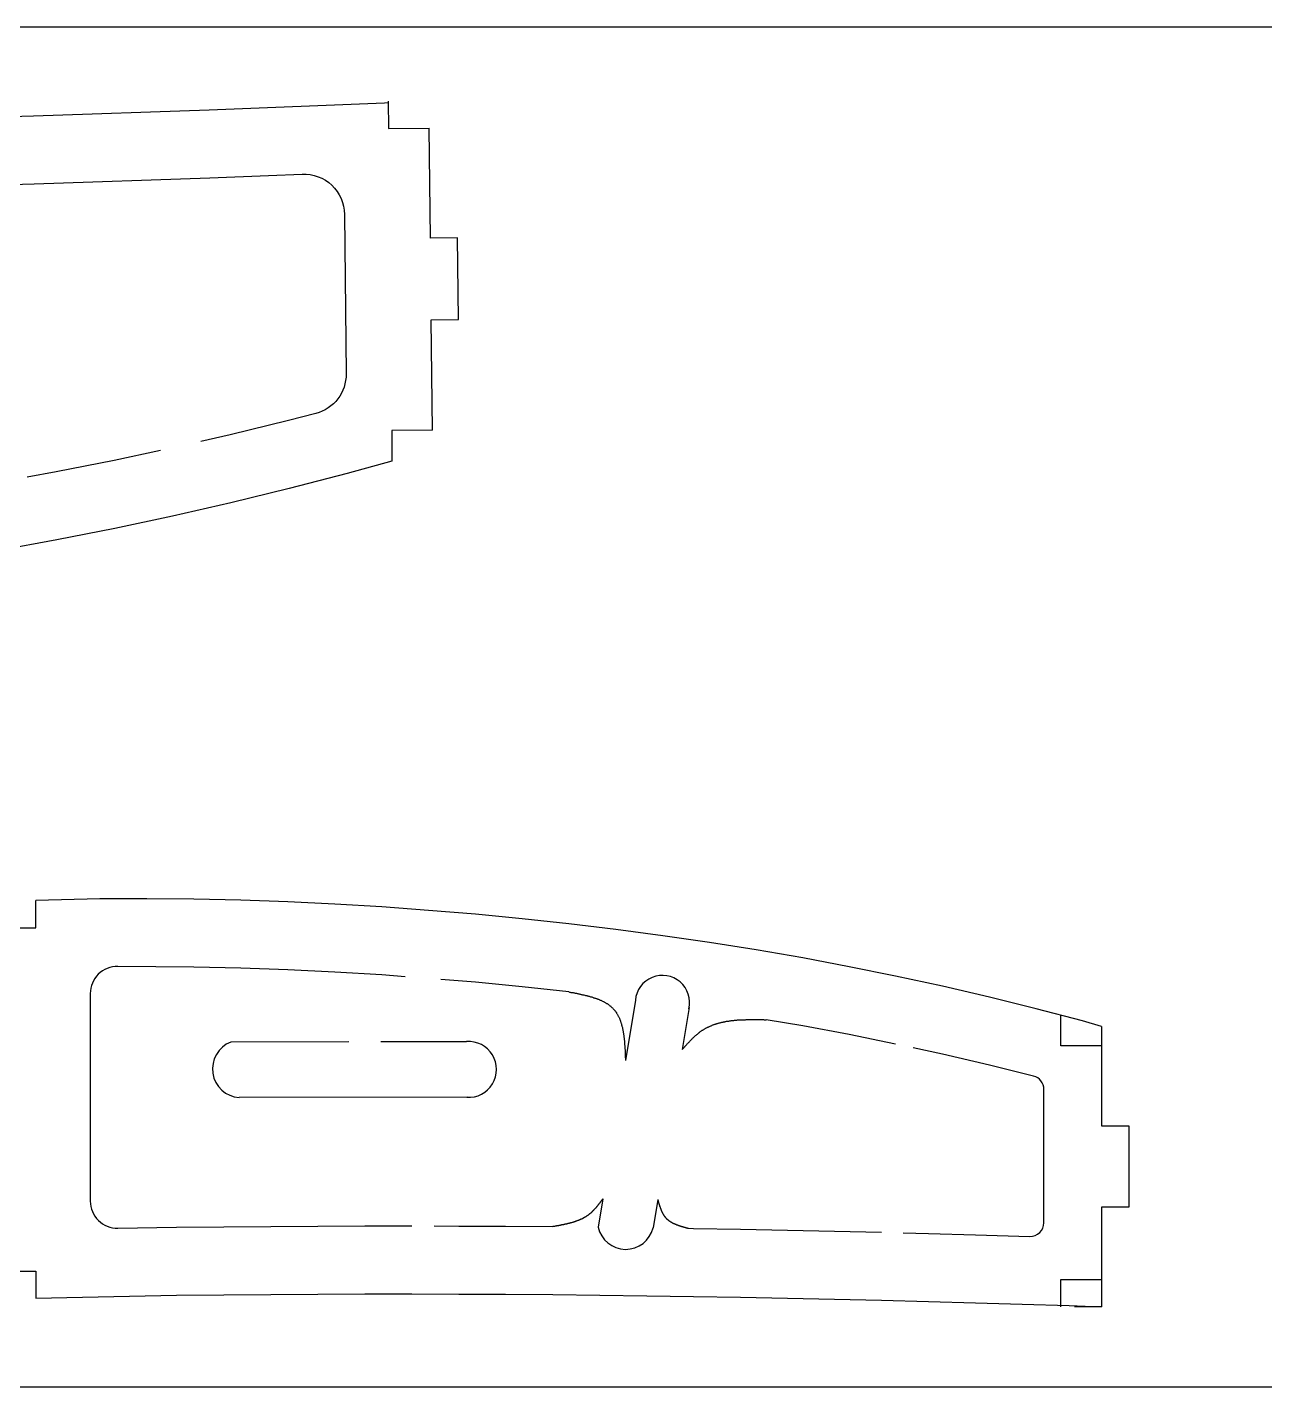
# Model space of a CAD drawing. Header units: millimetres. Extents: x 86 to 1086, y 46 to 146.
# Drawn here: x 505.7 to 596.7, y 46.3 to 146.3 of the extents above; entities that cross this region are included whole.
import ezdxf

# ---------------------------------------------------------------- set-up
doc = ezdxf.new("R2010")
doc.units = ezdxf.units.MM
doc.layers.add('7', color=7, linetype='Continuous')

msp = doc.modelspace()

# ---------------------------------------------------------------- linework, layer by layer
for p, q in [((1085.55, 146.31), (85.58, 146.31)), ((535.37, 130.78), (535.28, 138.89)), ((537.37, 130.81), (535.37, 130.78)), ((537.43, 124.81), (537.37, 130.81)), ((535.43, 124.78), (537.43, 124.81)), ((535.52, 116.68), (535.43, 124.78)), ((506.35, 80.07), (506.35, 82.07)), ((506.35, 54.82), (506.35, 52.82)), ((85.55, 46.31), (1085.55, 46.31))]:
    msp.add_line(p, q)
at = {"color": 2}
for p, q in [((532.26, 140.86), (532.28, 138.86)), ((532.28, 138.86), (535.28, 138.89)), ((535.52, 116.68), (532.52, 116.64)), ((532.52, 116.64), (532.54, 114.39)), ((504.35, 80.07), (506.35, 80.07)), ((550.44, 74.75), (549.71, 70.32)), ((554.39, 74.2), (553.88, 71.11)), ((581.73, 71.38), (581.73, 73.64)), ((584.73, 72.82), (584.73, 65.51)), ((529.36, 71.68), (520.69, 71.66)), ((538.03, 71.69), (531.71, 71.68)), ((584.73, 71.38), (581.73, 71.38)), ((538.13, 67.61), (521.31, 67.58)), ((548.05, 60.14), (547.71, 58.06)), ((552.08, 60.09), (551.74, 58)), ((584.73, 59.51), (584.73, 52.2)), ((504.35, 54.82), (506.35, 54.82)), ((581.73, 52.2), (581.73, 54.2)), ((581.73, 54.2), (584.73, 54.2)), ((584.73, 52.2), (582.73, 52.2))]:
    msp.add_line(p, q, dxfattribs=at)
at = {"color": 7}
for p, q in [((584.73, 65.51), (586.73, 65.51)), ((586.73, 65.51), (586.73, 59.51)), ((586.73, 59.51), (584.73, 59.51))]:
    msp.add_line(p, q, dxfattribs=at)
at = {"color": 2}
for points in [[(545.55, 75.35, 0), (545.6, 75.34, 0), (545.65, 75.33, 0), (545.7, 75.32, 0), (545.75, 75.32, 0), (545.8, 75.31, 0), (545.86, 75.3, 0), (545.91, 75.29, 0), (545.96, 75.28, 0), (546.01, 75.27, 0), (546.06, 75.26, 0), (546.11, 75.25, 0), (546.16, 75.24, 0), (546.21, 75.23, 0), (546.26, 75.21, 0), (546.31, 75.2, 0), (546.36, 75.19, 0), (546.41, 75.18, 0), (546.46, 75.17, 0), (546.51, 75.16, 0), (546.56, 75.15, 0), (546.61, 75.14, 0), (546.66, 75.13, 0), (546.71, 75.12, 0), (546.76, 75.1, 0), (546.81, 75.09, 0), (546.86, 75.08, 0), (546.9, 75.07, 0), (546.95, 75.06, 0), (547, 75.04, 0), (547.05, 75.03, 0), (547.09, 75.02, 0), (547.14, 75, 0), (547.19, 74.99, 0), (547.23, 74.98, 0), (547.28, 74.96, 0), (547.33, 74.95, 0), (547.37, 74.93, 0), (547.42, 74.92, 0), (547.46, 74.9, 0), (547.51, 74.89, 0), (547.55, 74.87, 0), (547.6, 74.86, 0), (547.64, 74.84, 0), (547.68, 74.82, 0), (547.73, 74.81, 0), (547.77, 74.79, 0), (547.81, 74.77, 0), (547.85, 74.75, 0), (547.89, 74.74, 0), (547.94, 74.72, 0), (547.98, 74.7, 0), (548.02, 74.68, 0), (548.06, 74.66, 0), (548.1, 74.64, 0), (548.14, 74.62, 0), (548.17, 74.6, 0), (548.21, 74.58, 0), (548.25, 74.56, 0), (548.29, 74.53, 0), (548.32, 74.51, 0), (548.36, 74.49, 0), (548.39, 74.47, 0), (548.43, 74.44, 0), (548.46, 74.42, 0), (548.5, 74.39, 0), (548.53, 74.37, 0), (548.57, 74.34, 0), (548.6, 74.32, 0), (548.63, 74.29, 0), (548.66, 74.26, 0), (548.69, 74.23, 0), (548.72, 74.21, 0), (548.75, 74.18, 0), (548.78, 74.15, 0), (548.81, 74.12, 0), (548.84, 74.09, 0), (548.86, 74.06, 0), (548.89, 74.03, 0), (548.92, 73.99, 0), (548.94, 73.96, 0), (548.97, 73.93, 0), (548.99, 73.9, 0), (549.01, 73.86, 0), (549.04, 73.83, 0), (549.06, 73.79, 0), (549.08, 73.76, 0), (549.1, 73.72, 0), (549.12, 73.68, 0), (549.14, 73.65, 0), (549.16, 73.61, 0), (549.18, 73.57, 0), (549.2, 73.54, 0), (549.22, 73.5, 0), (549.24, 73.46, 0), (549.26, 73.42, 0), (549.27, 73.38, 0), (549.29, 73.34, 0), (549.31, 73.3, 0), (549.32, 73.26, 0), (549.34, 73.22, 0), (549.35, 73.17, 0), (549.37, 73.13, 0), (549.38, 73.09, 0), (549.39, 73.05, 0), (549.41, 73, 0), (549.42, 72.96, 0), (549.43, 72.92, 0), (549.44, 72.87, 0), (549.45, 72.83, 0), (549.47, 72.78, 0), (549.48, 72.74, 0), (549.49, 72.69, 0), (549.5, 72.65, 0), (549.51, 72.6, 0), (549.52, 72.55, 0), (549.52, 72.51, 0), (549.53, 72.46, 0), (549.54, 72.41, 0), (549.55, 72.36, 0), (549.56, 72.32, 0), (549.57, 72.27, 0), (549.57, 72.22, 0), (549.58, 72.17, 0), (549.59, 72.12, 0), (549.59, 72.07, 0), (549.6, 72.03, 0), (549.61, 71.98, 0), (549.61, 71.93, 0), (549.62, 71.88, 0), (549.62, 71.83, 0), (549.63, 71.78, 0), (549.63, 71.73, 0), (549.64, 71.68, 0), (549.64, 71.63, 0), (549.65, 71.57, 0), (549.65, 71.52, 0), (549.65, 71.47, 0), (549.66, 71.42, 0), (549.66, 71.37, 0), (549.66, 71.32, 0), (549.67, 71.27, 0), (549.67, 71.21, 0), (549.67, 71.16, 0), (549.68, 71.11, 0), (549.68, 71.06, 0), (549.68, 71.01, 0), (549.69, 70.95, 0), (549.69, 70.9, 0), (549.69, 70.85, 0), (549.69, 70.8, 0), (549.7, 70.74, 0), (549.7, 70.69, 0), (549.7, 70.64, 0), (549.7, 70.59, 0), (549.7, 70.53, 0), (549.71, 70.48, 0), (549.71, 70.43, 0), (549.71, 70.38, 0), (549.71, 70.32, 0)], [(553.88, 71.11, 0), (553.91, 71.14, 0), (553.94, 71.17, 0), (553.97, 71.21, 0), (554, 71.24, 0), (554.03, 71.27, 0), (554.06, 71.31, 0), (554.09, 71.34, 0), (554.11, 71.37, 0), (554.14, 71.4, 0), (554.17, 71.44, 0), (554.2, 71.47, 0), (554.23, 71.5, 0), (554.26, 71.53, 0), (554.29, 71.57, 0), (554.32, 71.6, 0), (554.35, 71.63, 0), (554.38, 71.66, 0), (554.41, 71.69, 0), (554.44, 71.73, 0), (554.47, 71.76, 0), (554.5, 71.79, 0), (554.53, 71.82, 0), (554.56, 71.85, 0), (554.59, 71.88, 0), (554.62, 71.91, 0), (554.65, 71.94, 0), (554.68, 71.97, 0), (554.71, 72, 0), (554.74, 72.03, 0), (554.77, 72.06, 0), (554.81, 72.09, 0), (554.84, 72.12, 0), (554.87, 72.14, 0), (554.9, 72.17, 0), (554.93, 72.2, 0), (554.96, 72.23, 0), (555, 72.25, 0), (555.03, 72.28, 0), (555.06, 72.31, 0), (555.09, 72.33, 0), (555.13, 72.36, 0), (555.16, 72.38, 0), (555.19, 72.41, 0), (555.23, 72.43, 0), (555.26, 72.46, 0), (555.29, 72.48, 0), (555.33, 72.51, 0), (555.36, 72.53, 0), (555.4, 72.55, 0), (555.43, 72.57, 0), (555.47, 72.59, 0), (555.5, 72.62, 0), (555.54, 72.64, 0), (555.57, 72.66, 0), (555.61, 72.68, 0), (555.64, 72.7, 0), (555.68, 72.72, 0), (555.72, 72.73, 0), (555.75, 72.75, 0), (555.79, 72.77, 0), (555.83, 72.79, 0), (555.86, 72.81, 0), (555.9, 72.82, 0), (555.94, 72.84, 0), (555.98, 72.86, 0), (556.01, 72.87, 0), (556.05, 72.89, 0), (556.09, 72.9, 0), (556.13, 72.92, 0), (556.17, 72.93, 0), (556.2, 72.95, 0), (556.24, 72.96, 0), (556.28, 72.97, 0), (556.32, 72.99, 0), (556.36, 73, 0), (556.4, 73.01, 0), (556.44, 73.02, 0), (556.48, 73.04, 0), (556.52, 73.05, 0), (556.56, 73.06, 0), (556.6, 73.07, 0), (556.64, 73.08, 0), (556.68, 73.09, 0), (556.72, 73.1, 0), (556.76, 73.11, 0), (556.8, 73.12, 0), (556.85, 73.13, 0), (556.89, 73.14, 0), (556.93, 73.15, 0), (556.97, 73.16, 0), (557.01, 73.16, 0), (557.05, 73.17, 0), (557.1, 73.18, 0), (557.14, 73.19, 0), (557.18, 73.19, 0), (557.22, 73.2, 0), (557.26, 73.21, 0), (557.31, 73.21, 0), (557.35, 73.22, 0), (557.39, 73.23, 0), (557.44, 73.23, 0), (557.48, 73.24, 0), (557.52, 73.24, 0), (557.56, 73.25, 0), (557.61, 73.25, 0), (557.65, 73.26, 0), (557.69, 73.26, 0), (557.74, 73.27, 0), (557.78, 73.27, 0), (557.83, 73.27, 0), (557.87, 73.28, 0), (557.91, 73.28, 0), (557.96, 73.29, 0), (558, 73.29, 0), (558.05, 73.29, 0), (558.09, 73.29, 0), (558.14, 73.3, 0), (558.18, 73.3, 0), (558.22, 73.3, 0), (558.27, 73.3, 0), (558.31, 73.31, 0), (558.36, 73.31, 0), (558.4, 73.31, 0), (558.45, 73.31, 0), (558.49, 73.31, 0), (558.54, 73.31, 0), (558.58, 73.32, 0), (558.63, 73.32, 0), (558.68, 73.32, 0), (558.72, 73.32, 0), (558.77, 73.32, 0), (558.81, 73.32, 0), (558.86, 73.32, 0), (558.9, 73.32, 0), (558.95, 73.32, 0), (558.99, 73.32, 0), (559.04, 73.32, 0), (559.09, 73.32, 0), (559.13, 73.32, 0), (559.18, 73.32, 0), (559.22, 73.32, 0), (559.27, 73.32, 0), (559.31, 73.32, 0), (559.36, 73.32, 0), (559.41, 73.32, 0), (559.45, 73.32, 0), (559.5, 73.32, 0), (559.54, 73.32, 0), (559.59, 73.32, 0), (559.64, 73.32, 0), (559.68, 73.32, 0), (559.73, 73.32, 0), (559.78, 73.32, 0), (559.82, 73.32, 0), (559.87, 73.32, 0), (559.91, 73.31, 0), (559.96, 73.31, 0), (560.01, 73.31, 0), (560.05, 73.31, 0)], [(548.05, 60.14, 0), (548.03, 60.11, 0), (548.02, 60.09, 0), (548, 60.07, 0), (547.98, 60.05, 0), (547.97, 60.02, 0), (547.95, 60, 0), (547.93, 59.98, 0), (547.92, 59.96, 0), (547.9, 59.93, 0), (547.88, 59.91, 0), (547.86, 59.89, 0), (547.85, 59.87, 0), (547.83, 59.84, 0), (547.81, 59.82, 0), (547.8, 59.8, 0), (547.78, 59.78, 0), (547.76, 59.76, 0), (547.74, 59.73, 0), (547.73, 59.71, 0), (547.71, 59.69, 0), (547.69, 59.67, 0), (547.68, 59.65, 0), (547.66, 59.63, 0), (547.64, 59.6, 0), (547.62, 59.58, 0), (547.61, 59.56, 0), (547.59, 59.54, 0), (547.57, 59.52, 0), (547.55, 59.5, 0), (547.53, 59.48, 0), (547.52, 59.46, 0), (547.5, 59.44, 0), (547.48, 59.42, 0), (547.46, 59.4, 0), (547.44, 59.38, 0), (547.42, 59.35, 0), (547.41, 59.34, 0), (547.39, 59.32, 0), (547.37, 59.3, 0), (547.35, 59.28, 0), (547.33, 59.26, 0), (547.31, 59.24, 0), (547.29, 59.22, 0), (547.27, 59.2, 0), (547.25, 59.18, 0), (547.23, 59.16, 0), (547.22, 59.14, 0), (547.2, 59.13, 0), (547.18, 59.11, 0), (547.16, 59.09, 0), (547.14, 59.07, 0), (547.11, 59.06, 0), (547.09, 59.04, 0), (547.07, 59.02, 0), (547.05, 59.01, 0), (547.03, 58.99, 0), (547.01, 58.97, 0), (546.99, 58.96, 0), (546.97, 58.94, 0), (546.95, 58.92, 0), (546.93, 58.91, 0), (546.9, 58.89, 0), (546.88, 58.88, 0), (546.86, 58.86, 0), (546.84, 58.85, 0), (546.82, 58.84, 0), (546.79, 58.82, 0), (546.77, 58.81, 0), (546.75, 58.79, 0), (546.73, 58.78, 0), (546.7, 58.77, 0), (546.68, 58.75, 0), (546.66, 58.74, 0), (546.63, 58.73, 0), (546.61, 58.72, 0), (546.59, 58.7, 0), (546.56, 58.69, 0), (546.54, 58.68, 0), (546.52, 58.67, 0), (546.49, 58.65, 0), (546.47, 58.64, 0), (546.44, 58.63, 0), (546.42, 58.62, 0), (546.39, 58.61, 0), (546.37, 58.6, 0), (546.35, 58.59, 0), (546.32, 58.58, 0), (546.3, 58.57, 0), (546.27, 58.56, 0), (546.25, 58.55, 0), (546.22, 58.54, 0), (546.2, 58.53, 0), (546.17, 58.52, 0), (546.14, 58.51, 0), (546.12, 58.5, 0), (546.09, 58.49, 0), (546.07, 58.48, 0), (546.04, 58.47, 0), (546.02, 58.46, 0), (545.99, 58.45, 0), (545.96, 58.44, 0), (545.94, 58.44, 0), (545.91, 58.43, 0), (545.89, 58.42, 0), (545.86, 58.41, 0), (545.83, 58.4, 0), (545.81, 58.4, 0), (545.78, 58.39, 0), (545.75, 58.38, 0), (545.73, 58.37, 0), (545.7, 58.36, 0), (545.67, 58.36, 0), (545.65, 58.35, 0), (545.62, 58.34, 0), (545.59, 58.34, 0), (545.56, 58.33, 0), (545.54, 58.32, 0), (545.51, 58.32, 0), (545.48, 58.31, 0), (545.46, 58.3, 0), (545.43, 58.3, 0), (545.4, 58.29, 0), (545.37, 58.28, 0), (545.35, 58.28, 0), (545.32, 58.27, 0), (545.29, 58.26, 0), (545.26, 58.26, 0), (545.23, 58.25, 0), (545.21, 58.25, 0), (545.18, 58.24, 0), (545.15, 58.23, 0), (545.12, 58.23, 0), (545.09, 58.22, 0), (545.07, 58.22, 0), (545.04, 58.21, 0), (545.01, 58.21, 0), (544.98, 58.2, 0), (544.95, 58.19, 0), (544.93, 58.19, 0), (544.9, 58.18, 0), (544.87, 58.18, 0), (544.84, 58.17, 0), (544.81, 58.17, 0), (544.79, 58.16, 0), (544.76, 58.16, 0), (544.73, 58.15, 0), (544.7, 58.15, 0), (544.67, 58.14, 0), (544.64, 58.14, 0), (544.61, 58.13, 0), (544.59, 58.13, 0), (544.56, 58.12, 0), (544.53, 58.12, 0), (544.5, 58.11, 0), (544.47, 58.11, 0), (544.44, 58.1, 0), (544.42, 58.1, 0), (544.39, 58.09, 0), (544.36, 58.09, 0)], [(552.08, 60.09, 0), (552.09, 60.07, 0), (552.09, 60.05, 0), (552.1, 60.03, 0), (552.11, 60.01, 0), (552.11, 59.98, 0), (552.12, 59.96, 0), (552.12, 59.94, 0), (552.13, 59.92, 0), (552.14, 59.9, 0), (552.14, 59.88, 0), (552.15, 59.86, 0), (552.15, 59.83, 0), (552.16, 59.81, 0), (552.17, 59.79, 0), (552.17, 59.77, 0), (552.18, 59.75, 0), (552.19, 59.73, 0), (552.19, 59.71, 0), (552.2, 59.69, 0), (552.21, 59.67, 0), (552.21, 59.65, 0), (552.22, 59.62, 0), (552.22, 59.6, 0), (552.23, 59.58, 0), (552.24, 59.56, 0), (552.25, 59.54, 0), (552.25, 59.52, 0), (552.26, 59.5, 0), (552.27, 59.48, 0), (552.27, 59.46, 0), (552.28, 59.44, 0), (552.29, 59.42, 0), (552.3, 59.4, 0), (552.3, 59.38, 0), (552.31, 59.36, 0), (552.32, 59.34, 0), (552.33, 59.32, 0), (552.33, 59.3, 0), (552.34, 59.28, 0), (552.35, 59.26, 0), (552.36, 59.24, 0), (552.37, 59.23, 0), (552.38, 59.21, 0), (552.38, 59.19, 0), (552.39, 59.17, 0), (552.4, 59.15, 0), (552.41, 59.13, 0), (552.42, 59.11, 0), (552.43, 59.1, 0), (552.44, 59.08, 0), (552.45, 59.06, 0), (552.46, 59.04, 0), (552.47, 59.02, 0), (552.48, 59.01, 0), (552.49, 58.99, 0), (552.5, 58.97, 0), (552.51, 58.96, 0), (552.52, 58.94, 0), (552.53, 58.92, 0), (552.54, 58.91, 0), (552.55, 58.89, 0), (552.56, 58.87, 0), (552.58, 58.86, 0), (552.59, 58.84, 0), (552.6, 58.83, 0), (552.61, 58.81, 0), (552.62, 58.8, 0), (552.64, 58.78, 0), (552.65, 58.77, 0), (552.66, 58.75, 0), (552.68, 58.74, 0), (552.69, 58.72, 0), (552.7, 58.71, 0), (552.72, 58.69, 0), (552.73, 58.68, 0), (552.74, 58.67, 0), (552.76, 58.65, 0), (552.77, 58.64, 0), (552.79, 58.63, 0), (552.8, 58.61, 0), (552.82, 58.6, 0), (552.83, 58.59, 0), (552.85, 58.58, 0), (552.86, 58.56, 0), (552.88, 58.55, 0), (552.89, 58.54, 0), (552.91, 58.53, 0), (552.93, 58.52, 0), (552.94, 58.51, 0), (552.96, 58.49, 0), (552.98, 58.48, 0), (552.99, 58.47, 0), (553.01, 58.46, 0), (553.03, 58.45, 0), (553.04, 58.44, 0), (553.06, 58.43, 0), (553.08, 58.42, 0), (553.1, 58.41, 0), (553.11, 58.4, 0), (553.13, 58.39, 0), (553.15, 58.38, 0), (553.17, 58.37, 0), (553.19, 58.36, 0), (553.2, 58.35, 0), (553.22, 58.34, 0), (553.24, 58.33, 0), (553.26, 58.33, 0), (553.28, 58.32, 0), (553.3, 58.31, 0), (553.32, 58.3, 0), (553.34, 58.29, 0), (553.36, 58.28, 0), (553.37, 58.27, 0), (553.39, 58.27, 0), (553.41, 58.26, 0), (553.43, 58.25, 0), (553.45, 58.24, 0), (553.47, 58.23, 0), (553.49, 58.23, 0), (553.51, 58.22, 0), (553.53, 58.21, 0), (553.55, 58.2, 0), (553.57, 58.2, 0), (553.59, 58.19, 0), (553.62, 58.18, 0), (553.64, 58.17, 0), (553.66, 58.17, 0), (553.68, 58.16, 0), (553.7, 58.15, 0), (553.72, 58.15, 0), (553.74, 58.14, 0), (553.76, 58.13, 0), (553.78, 58.13, 0), (553.8, 58.12, 0), (553.82, 58.11, 0), (553.85, 58.11, 0), (553.87, 58.1, 0), (553.89, 58.09, 0), (553.91, 58.09, 0), (553.93, 58.08, 0), (553.95, 58.07, 0), (553.97, 58.07, 0), (554, 58.06, 0), (554.02, 58.05, 0), (554.04, 58.05, 0), (554.06, 58.04, 0), (554.08, 58.04, 0), (554.1, 58.03, 0), (554.13, 58.02, 0), (554.15, 58.02, 0), (554.17, 58.01, 0), (554.19, 58.01, 0), (554.21, 58, 0), (554.24, 57.99, 0), (554.26, 57.99, 0), (554.28, 57.98, 0), (554.3, 57.98, 0), (554.32, 57.97, 0), (554.34, 57.96, 0)]]:
    msp.add_polyline3d(points, dxfattribs=at)
for centre, radius, start, end in [((552.43, 74.57), 2, 346.5464, 174.9091), ((521.46, 69.69), 2.12, 111.4565, 265.8106), ((538.18, 69.65), 2.05, 265.9148, 94.2775), ((549.73, 58.49), 2.07, 192.0881, 346.4422)]:
    msp.add_arc(centre, radius, start, end, dxfattribs=at)
at = {"layer": '7', "linetype": 'Continuous'}
for points in [[(436.98, 139.05), (441.5, 139), (445.82, 138.96), (450.13, 138.94), (454.45, 138.93), (458.76, 138.94), (463.08, 138.96), (467.39, 138.99), (471.7, 139.04), (476.01, 139.09), (480.32, 139.16), (484.63, 139.24), (488.94, 139.33), (493.25, 139.43), (497.56, 139.54), (501.86, 139.66), (506.17, 139.79), (510.48, 139.93), (514.78, 140.08), (519.09, 140.24), (523.39, 140.4), (527.7, 140.57), (532, 140.75), (532.26, 140.76)], [(515.51, 115.17), (512.1, 114.44), (507.85, 113.6), (505.71, 113.21)], [(532.54, 114.39), (529.25, 113.48), (524.98, 112.37), (520.7, 111.33), (516.4, 110.35), (512.15, 109.44), (507.9, 108.6), (503.63, 107.82), (499.36, 107.09), (495.07, 106.43), (490.78, 105.81), (486.48, 105.25), (482.2, 104.74), (477.91, 104.28), (473.62, 103.87), (469.33, 103.51), (465.03, 103.21), (460.72, 102.96), (456.42, 102.76), (452.1, 102.61), (447.79, 102.52), (443.47, 102.49), (439.16, 102.51), (437.37, 102.5)], [(584.73, 72.82), (583.32, 73.22), (579.91, 74.12), (576.48, 74.97), (573.03, 75.77), (569.58, 76.52), (566.17, 77.21), (562.75, 77.85), (559.33, 78.44), (555.89, 78.98), (552.45, 79.48), (549, 79.94), (545.55, 80.35), (542.11, 80.73), (538.67, 81.06), (535.23, 81.35), (531.79, 81.6), (528.34, 81.81), (524.89, 81.97), (521.43, 82.09), (517.97, 82.17), (514.51, 82.21), (511.05, 82.2), (506.35, 82.07)], [(545.55, 75.35), (542.11, 75.73), (538.67, 76.06), (536.13, 76.27)], [(569.58, 71.52), (566.17, 72.21), (562.75, 72.85), (560.05, 73.31)], [(535.64, 58.14), (537.45, 58.13), (540.9, 58.12), (544.36, 58.09)], [(554.35, 57.97), (554.72, 57.96), (558.18, 57.9), (561.63, 57.83), (565.08, 57.76), (568.54, 57.68)], [(506.35, 52.84), (509.78, 52.91), (513.24, 52.98), (516.7, 53.04), (520.17, 53.08), (523.62, 53.11), (527.08, 53.13), (530.54, 53.14), (533.99, 53.14), (537.45, 53.13), (540.9, 53.12), (544.36, 53.09), (547.82, 53.05), (551.27, 53.01), (554.72, 52.96), (558.18, 52.9), (561.63, 52.83), (565.08, 52.76), (568.54, 52.68), (571.99, 52.59), (575.44, 52.49), (578.89, 52.39), (582.34, 52.28), (584.73, 52.2)]]:
    msp.add_lwpolyline(points, dxfattribs=at)
for points in [[(499.76, 134.6), (501.92, 134.66), (506.22, 134.79), (510.53, 134.93), (514.84, 135.08), (519.14, 135.24), (523.45, 135.4), (525.93, 135.5, -0.42287), (529.05, 132.54), (529.17, 120.83, -0.34458), (526.93, 117.89), (524.93, 117.37), (520.64, 116.33), (518.49, 115.84)], [(533.51, 76.47), (531.79, 76.6), (528.34, 76.81), (524.89, 76.97), (521.43, 77.09), (517.97, 77.17), (512.37, 77.23, 0.41726), (510.35, 75.23), (510.35, 59.97)], [(570.13, 57.63), (571.99, 57.59), (575.44, 57.49), (579.45, 57.37, 0.42286), (580.48, 58.37), (580.48, 68.19, 0.34462), (579.72, 69.16), (576.48, 69.97), (573.03, 70.77), (570.88, 71.24)], [(510.35, 59.97, 0.41888), (512.38, 57.97), (516.7, 58.04), (520.17, 58.08), (523.62, 58.11), (527.08, 58.13), (530.54, 58.14), (533.99, 58.14)]]:
    msp.add_lwpolyline(points, format="xyb", dxfattribs=at)

doc.saveas('drawing.dxf')
